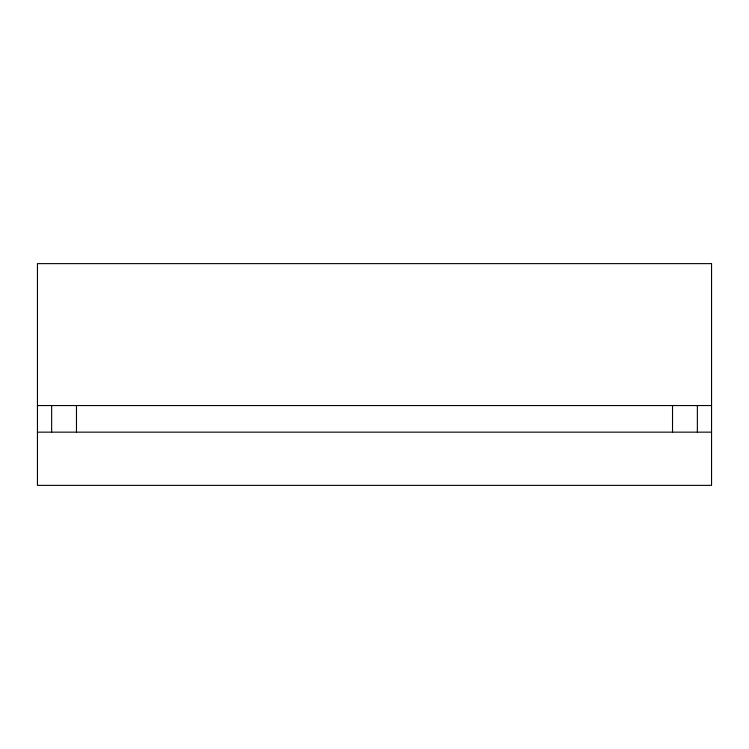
<?xml version="1.0" encoding="UTF-8"?>
<svg xmlns="http://www.w3.org/2000/svg" width="749" height="749" viewBox="0 0 749 749"><rect width="100%" height="100%" fill="white"/><g stroke="black" fill="none" stroke-linecap="round" stroke-linejoin="round"><path stroke-width="1.12" d="M37.45 405.546L711.55 405.546M37.45 432.154L711.55 432.154M697.356 405.546L697.356 432.154M672.527 405.546L672.527 432.154M76.473 405.546L76.473 432.154M51.644 405.546L51.644 432.154M711.55 263.629L37.45 263.629L37.45 485.371L711.55 485.371L711.55 263.629"/></g></svg>
